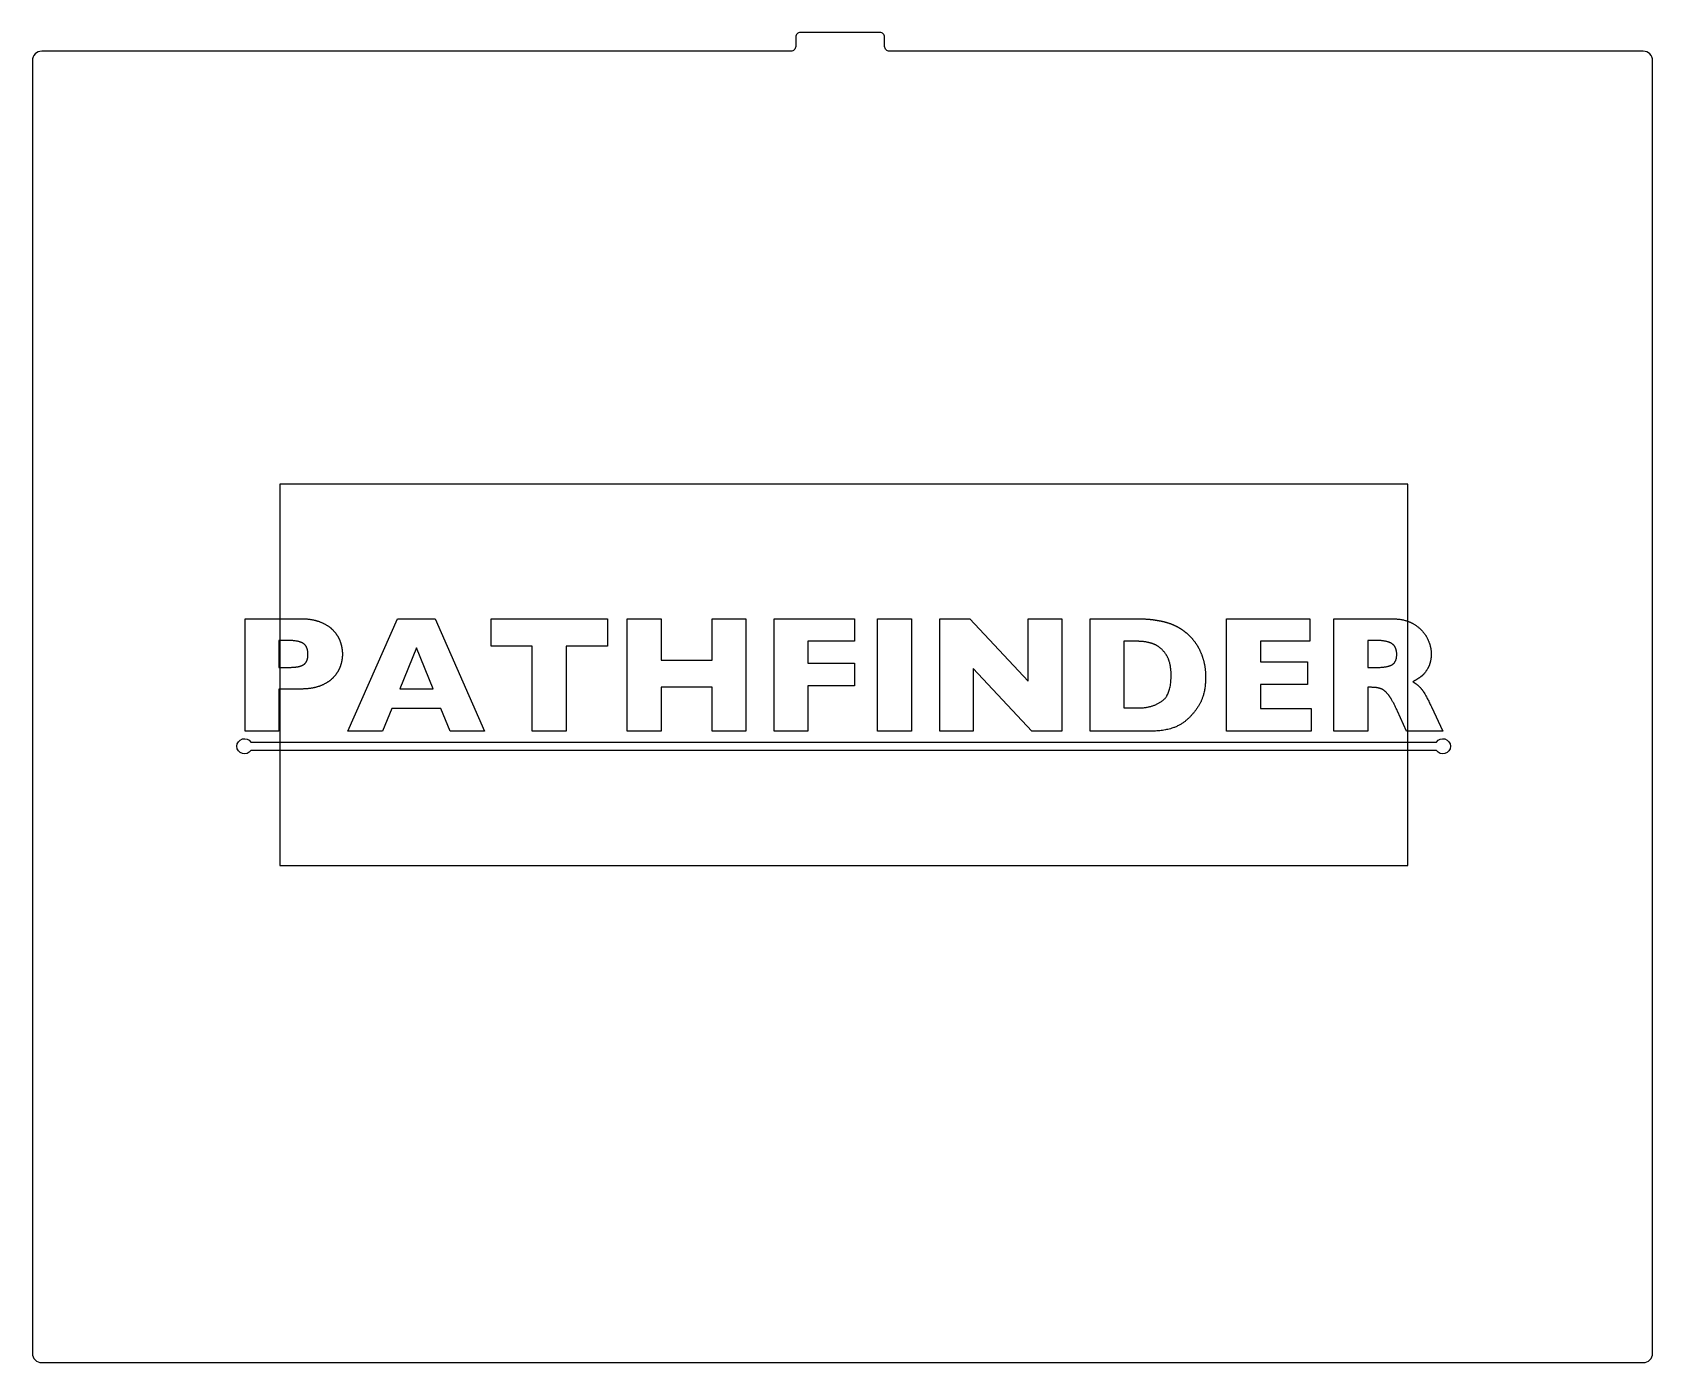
# Model space of a CAD drawing. Header units: millimetres. Extents: x 0 to 173, y 0 to 142.
import ezdxf

# ---------------------------------------------------------------- set-up
doc = ezdxf.new("R2010")
doc.units = ezdxf.units.MM
doc.layers.get('0').update_dxf_attribs({"linetype": 'CONTINUOUS'})

msp = doc.modelspace()

# ---------------------------------------------------------------- linework, layer by layer
for p, q in [((22.71, 67.38), (22.71, 79.38)), ((22.71, 79.38), (28.71, 79.38)), ((33.69, 67.38), (39, 79.38)), ((39, 79.38), (43, 79.38)), ((43, 79.38), (48.29, 67.38)), ((48.98, 76.46), (48.98, 79.38)), ((48.98, 79.38), (61.39, 79.38)), ((61.39, 79.38), (61.39, 76.46)), ((63.5, 67.38), (63.5, 79.38)), ((63.5, 79.38), (67.12, 79.38)), ((67.12, 79.38), (67.12, 74.97)), ((72.57, 74.97), (72.57, 79.38)), ((72.57, 79.38), (76.18, 79.38)), ((76.18, 79.38), (76.18, 67.38)), ((79.19, 67.38), (79.19, 79.38)), ((79.19, 79.38), (87.79, 79.38)), ((87.79, 79.38), (87.79, 76.97)), ((90.24, 67.38), (90.24, 79.38)), ((90.24, 79.38), (93.86, 79.38)), ((93.86, 79.38), (93.86, 67.38)), ((96.89, 67.38), (96.89, 79.38)), ((96.89, 79.38), (100.1, 79.38)), ((100.1, 79.38), (106.31, 72.73)), ((106.31, 72.73), (106.31, 79.38)), ((106.31, 79.38), (109.92, 79.38)), ((109.92, 79.38), (109.92, 67.38)), ((112.93, 67.38), (112.93, 79.38)), ((112.93, 79.38), (117.92, 79.38)), ((127.5, 67.38), (127.5, 79.38)), ((127.5, 79.38), (136.4, 79.38)), ((136.4, 79.38), (136.4, 76.97)), ((138.97, 67.38), (138.97, 79.38)), ((138.97, 79.38), (145.13, 79.38)), ((27.1, 77.07), (26.33, 77.07)), ((26.33, 77.07), (26.33, 74.18)), ((41.02, 76.28), (39.24, 71.89)), ((42.78, 71.89), (41.02, 76.28)), ((53.38, 76.46), (48.98, 76.46)), ((53.38, 67.38), (53.38, 76.46)), ((61.39, 76.46), (56.99, 76.46)), ((56.99, 76.46), (56.99, 67.38)), ((87.79, 76.97), (82.81, 76.97)), ((82.81, 76.97), (82.81, 74.65)), ((118.09, 76.97), (116.55, 76.97)), ((116.55, 76.97), (116.55, 69.86)), ((136.4, 76.97), (131.12, 76.97)), ((131.12, 76.97), (131.12, 74.77)), ((143.36, 77.07), (142.59, 77.07)), ((142.59, 77.07), (142.59, 74.18)), ((67.12, 74.97), (72.57, 74.97)), ((82.81, 74.65), (87.79, 74.65)), ((87.79, 74.65), (87.79, 72.23)), ((131.12, 74.77), (136.16, 74.77)), ((136.16, 74.77), (136.16, 72.35)), ((26.33, 74.18), (27.11, 74.18)), ((106.7, 67.38), (100.47, 74.06)), ((100.47, 74.06), (100.47, 67.38)), ((142.59, 74.18), (143.37, 74.18)), ((28.71, 71.88), (26.33, 71.88)), ((26.33, 71.88), (26.33, 67.38)), ((39.24, 71.89), (42.78, 71.89)), ((72.57, 72.06), (67.12, 72.06)), ((67.12, 72.06), (67.12, 67.38)), ((72.57, 67.38), (72.57, 72.06)), ((87.79, 72.23), (82.81, 72.23)), ((82.81, 72.23), (82.81, 67.38)), ((136.16, 72.35), (131.12, 72.35)), ((131.12, 72.35), (131.12, 69.79)), ((143, 72.06), (142.59, 72.06)), ((142.59, 72.06), (142.59, 67.38)), ((38.39, 69.81), (37.4, 67.38)), ((43.61, 69.81), (38.39, 69.81)), ((44.59, 67.38), (43.61, 69.81)), ((116.55, 69.86), (118.09, 69.86)), ((131.12, 69.79), (136.55, 69.79)), ((136.55, 69.79), (136.55, 67.38)), ((146.71, 67.38), (145.76, 69.51)), ((149.38, 69.98), (150.59, 67.38)), ((26.33, 67.38), (22.71, 67.38)), ((37.4, 67.38), (33.69, 67.38)), ((48.29, 67.38), (44.59, 67.38)), ((56.99, 67.38), (53.38, 67.38)), ((67.12, 67.38), (63.5, 67.38)), ((76.18, 67.38), (72.57, 67.38)), ((82.81, 67.38), (79.19, 67.38)), ((93.86, 67.38), (90.24, 67.38)), ((100.47, 67.38), (96.89, 67.38)), ((109.92, 67.38), (106.7, 67.38)), ((119.41, 67.38), (112.93, 67.38)), ((136.55, 67.38), (127.5, 67.38)), ((142.59, 67.38), (138.97, 67.38)), ((150.59, 67.38), (146.71, 67.38))]:
    msp.add_line(p, q)
for points in [[(1, 0), (172, 0, 0.414214), (173, 1), (173, 138.95, 0.414214), (172, 139.95), (91.5, 139.95, -0.414214), (91, 140.45), (91, 141.45, 0.414214), (90.5, 141.95), (82, 141.95, 0.414214), (81.5, 141.45), (81.5, 140.45, -0.414214), (81, 139.95), (1, 139.95, 0.414214), (0, 138.95), (0, 1, 0.414214)], [(23.33, 66.21), (149.92, 66.21, -3.390434), (149.92, 65.33), (23.33, 65.33, -3.389917)]]:
    msp.add_lwpolyline(points, format="xyb", close=True)
msp.add_lwpolyline([(26.43, 53.03), (146.88, 53.03), (146.88, 93.73), (26.43, 93.73)], close=True)
for points in [[(28.71, 79.38), (29.88, 79.38), (30.75, 79.03)], [(30.75, 79.03), (31.62, 78.68), (32.13, 78.13)], [(32.13, 78.13), (32.65, 77.57), (32.87, 76.93)], [(117.92, 79.38), (119.04, 79.38), (119.84, 79.25)], [(119.84, 79.25), (120.65, 79.14), (121.29, 78.93)], [(121.29, 78.93), (121.93, 78.72), (122.38, 78.45)], [(122.38, 78.45), (122.83, 78.19), (123.18, 77.89)], [(123.18, 77.89), (123.8, 77.38), (124.26, 76.7)], [(145.13, 79.38), (146.62, 79.38), (147.57, 78.77)], [(147.57, 78.77), (148.52, 78.16), (148.94, 77.3)], [(28.91, 76.75), (28.4, 77.07), (27.1, 77.07)], [(29.42, 75.58), (29.42, 76.44), (28.91, 76.75)], [(32.87, 76.93), (33.1, 76.28), (33.1, 75.6)], [(119.68, 76.69), (118.91, 76.97), (118.09, 76.97)], [(121.03, 75.59), (120.47, 76.41), (119.68, 76.69)], [(124.26, 76.7), (124.72, 76.02), (124.99, 75.12)], [(145.13, 76.74), (144.59, 77.07), (143.36, 77.07)], [(145.68, 75.58), (145.68, 76.41), (145.13, 76.74)], [(148.94, 77.3), (149.36, 76.43), (149.36, 75.65)], [(28.5, 74.29), (28.98, 74.41), (29.2, 74.71)], [(29.2, 74.71), (29.42, 75.01), (29.42, 75.58)], [(33.1, 75.6), (33.1, 74.93), (32.87, 74.29)], [(121.59, 73.31), (121.59, 74.78), (121.03, 75.59)], [(124.99, 75.12), (125.27, 74.22), (125.27, 73.16)], [(143.37, 74.18), (144.7, 74.18), (145.18, 74.47)], [(145.18, 74.47), (145.68, 74.76), (145.68, 75.58)], [(149.36, 75.65), (149.36, 74.74), (149.01, 74.11)], [(27.11, 74.18), (28.01, 74.18), (28.5, 74.29)], [(32.13, 73.11), (31.62, 72.56), (30.75, 72.22)], [(32.87, 74.29), (32.65, 73.66), (32.13, 73.11)], [(120.55, 70.54), (121.59, 71.21), (121.59, 73.31)], [(125.27, 73.16), (125.27, 71.31), (124.59, 70.2)], [(148.27, 73.2), (147.88, 72.92), (147.4, 72.66)], [(149.01, 74.11), (148.66, 73.49), (148.27, 73.2)], [(30.75, 72.22), (29.88, 71.88), (28.71, 71.88)], [(144.01, 71.9), (143.62, 72.06), (143, 72.06)], [(144.83, 71.21), (144.41, 71.76), (144.01, 71.9)], [(145.76, 69.51), (145.24, 70.67), (144.83, 71.21)], [(147.4, 72.66), (147.98, 72.32), (148.35, 71.85)], [(148.35, 71.85), (148.73, 71.39), (149.38, 69.98)], [(118.09, 69.86), (119.51, 69.86), (120.55, 70.54)], [(124.59, 70.2), (123.93, 69.08), (123.02, 68.39)], [(123.02, 68.39), (121.73, 67.38), (119.41, 67.38)]]:
    msp.add_open_spline(points, degree=2)

doc.saveas('drawing.dxf')
